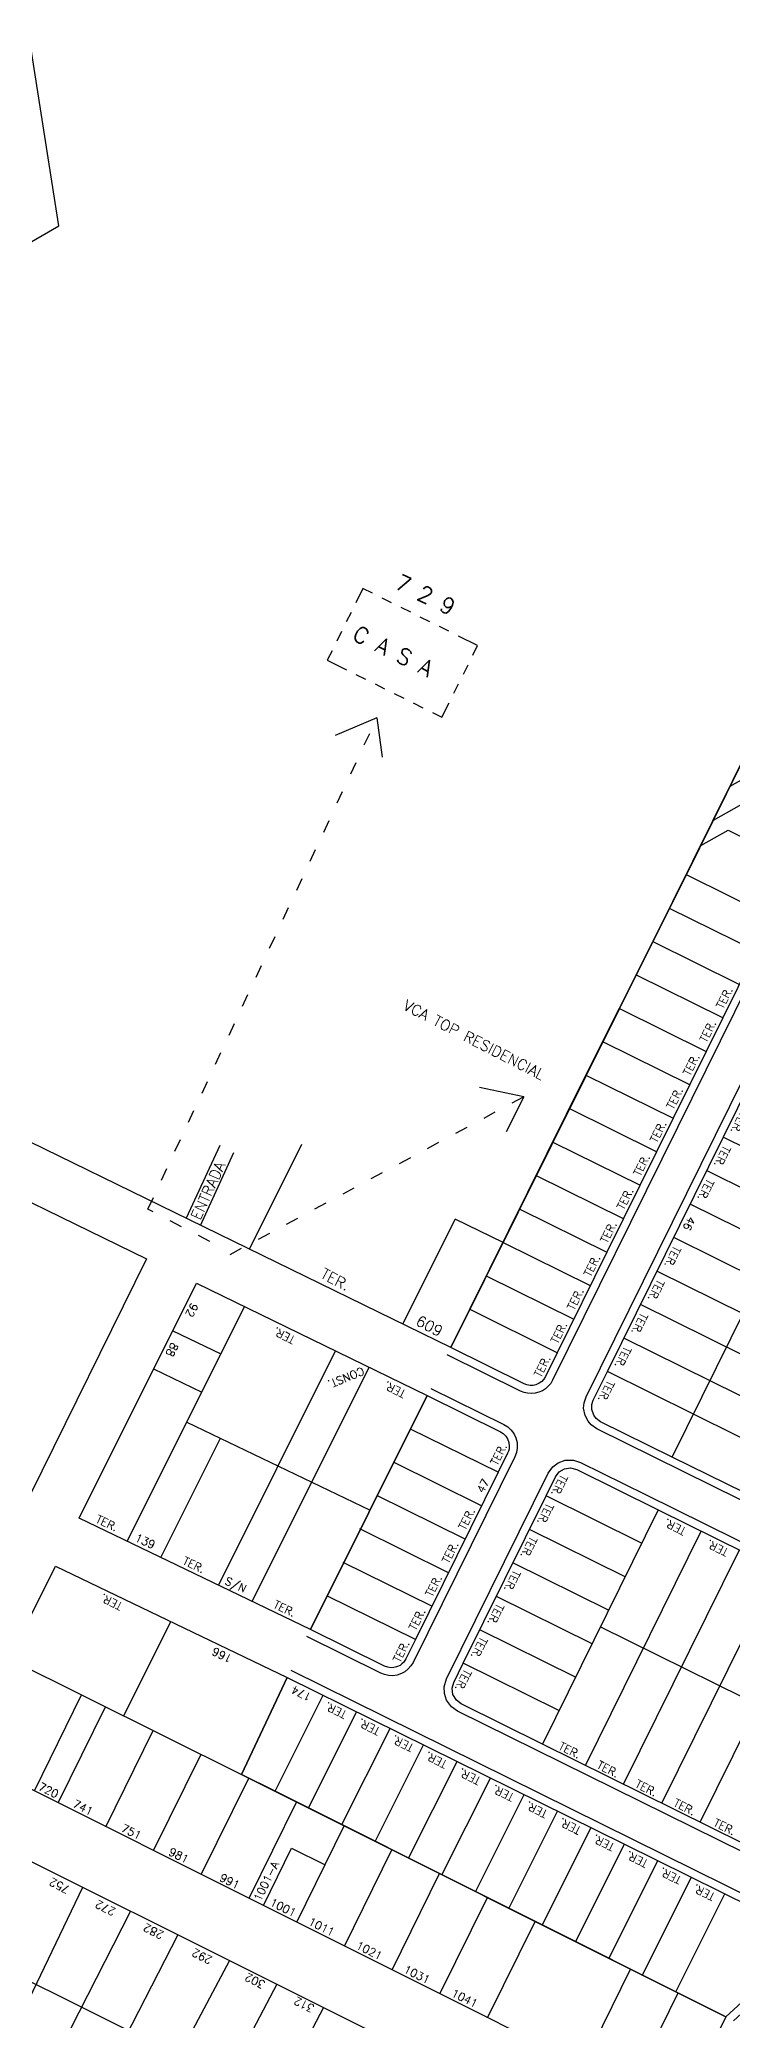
# Model space of a CAD drawing. Extents: x 714896 to 749292, y 8417558 to 8447149.
# Drawn here: x 741824 to 741953.8, y 8424591.9 to 8424963.1 of the extents above; entities that cross this region are included whole.
import ezdxf

# ---------------------------------------------------------------- set-up
doc = ezdxf.new("R2010")
doc.units = 0
doc.header["$MEASUREMENT"] = 0
doc.linetypes.add('ACAD_ISO03W100', pattern=[30, 12, -18])
for name, color, linetype in [('LOTE', 7, 'CONTINUOUS'), ('MEIO_FIO', 24, 'CONTINUOUS'), ('NUM-PORTA', 7, 'CONTINUOUS'), ('QUADRA', 6, 'CONTINUOUS'), ('TEXTO', 7, 'CONTINUOUS')]:
    doc.layers.add(name, color=color, linetype=linetype)
doc.styles.add('ROMANS', font='ROMANS.SHX', dxfattribs={"height": 1.5})

msp = doc.modelspace()

# ---------------------------------------------------------------- linework, layer by layer
at = {"layer": 'LOTE', "color": 7, "ltscale": 0.5}
for p, q in [((741884.57, 8424860.21, 536.84), (741883.23, 8424857.52, 536.84)), ((741886.36, 8424859.32, 536.84), (741884.57, 8424860.21, 536.84)), ((741889.94, 8424857.54, 536.84), (741888.15, 8424858.43, 536.84)), ((741893.52, 8424855.76, 536.84), (741891.73, 8424856.65, 536.84)), ((741882.34, 8424855.73, 536.84), (741881.45, 8424853.94, 536.84)), ((741897.11, 8424853.98, 536.84), (741895.32, 8424854.87, 536.84)), ((741900.69, 8424852.2, 536.84), (741898.9, 8424853.09, 536.84)), ((741880.56, 8424852.15, 536.84), (741879.67, 8424850.36, 536.84)), ((741906.06, 8424849.52, 536.84), (741902.48, 8424851.31, 536.84)), ((741905.17, 8424847.73, 536.84), (741906.06, 8424849.52, 536.84)), ((741878.78, 8424848.56, 536.84), (741877.89, 8424846.77, 536.84)), ((741877.89, 8424846.77, 536.84), (741881.48, 8424844.99, 536.84)), ((741903.39, 8424844.15, 536.84), (741904.28, 8424845.94, 536.84)), ((741883.27, 8424844.1, 536.84), (741885.06, 8424843.21, 536.84)), ((741886.85, 8424842.32, 536.84), (741888.64, 8424841.43, 536.84)), ((741901.61, 8424840.57, 536.84), (741902.5, 8424842.36, 536.84)), ((741890.43, 8424840.54, 536.84), (741892.22, 8424839.65, 536.84)), ((741894.01, 8424838.76, 536.84), (741895.8, 8424837.87, 536.84)), ((741899.39, 8424836.09, 536.84), (741900.72, 8424838.78, 536.84)), ((741897.59, 8424836.98, 536.84), (741899.39, 8424836.09, 536.84))]:
    msp.add_line(p, q, dxfattribs=at)
at = {"layer": 'LOTE', "color": 7}
for p, q in [((741840.39, 8424681.62), (741862.36, 8424725.67)), ((741848.91, 8424721.1), (741857.92, 8424716.77)), ((741857.52, 8424673.39), (741879.44, 8424717.34)), ((741845.34, 8424713.94), (741854.35, 8424709.61)), ((741863.83, 8424670.36), (741885.73, 8424714.28)), ((741846.7, 8424678.59), (741857.86, 8424700.96)), ((741851.55, 8424703.99), (741885.9, 8424687.49)), ((741839.73, 8424648.92, 536.84), (741848.55, 8424666.61, 536.84)), ((741822.98, 8424634.87, 536.84), (741831.84, 8424652.85, 536.84)), ((741827.46, 8424632.64, 536.84), (741836.32, 8424650.62, 536.84)), ((741836.4, 8424628.16, 536.84), (741845.27, 8424646.17, 536.84)), ((741845.34, 8424623.69, 536.84), (741854.22, 8424641.72, 536.84)), ((741854.28, 8424619.21, 536.84), (741863.17, 8424637.26, 536.84)), ((741863.23, 8424614.74, 536.84), (741872.12, 8424632.78, 536.84)), ((741872.17, 8424610.26, 536.84), (741881.06, 8424628.31, 536.84)), ((741865.91, 8424613.39, 536.84), (741871.21, 8424624.16)), ((741871.21, 8424624.16), (741877.47, 8424621.03)), ((741881.11, 8424605.79, 536.84), (741890, 8424623.83, 536.84)), ((741890.06, 8424601.31, 536.84), (741898.95, 8424619.36, 536.84)), ((741832.03, 8424616.79, 535.81), (741814.72, 8424580.81, 532.76)), ((741841, 8424612.31, 535.81), (741822.86, 8424576.73, 532.76)), ((741899, 8424596.84, 536.84), (741907.89, 8424614.88, 536.84)), ((741849.86, 8424607.89, 535.81), (741831.63, 8424572.33, 532.76)), ((741907.94, 8424592.36, 536.84), (741916.83, 8424610.41, 536.84)), ((741814.72, 8424602.89, 534.87), (741860.1, 8424580.32, 534.66)), ((741859.56, 8424603.05, 535.81), (741840.72, 8424567.77, 532.77)), ((741925.83, 8424583.41, 536.84), (741934.72, 8424601.46, 536.84)), ((741868.42, 8424598.63, 535.81), (741849.81, 8424563.22, 532.77)), ((741934.77, 8424578.94, 536.84), (741943.66, 8424596.99, 536.84)), ((741877.17, 8424594.26, 535.81), (741858.58, 8424558.82, 532.77))]:
    msp.add_line(p, q, dxfattribs=at)
at = {"layer": 'LOTE', "elevation": 536.84}
for points in [[(741953.42, 8424823.18), (741983.51, 8424840.05)], [(741942.56, 8424697.41), (742011.69, 8424837.26)], [(741950.26, 8424816.8), (741979.42, 8424833.24)], [(741947.91, 8424812.05), (741953.05, 8424814.93), (741966.2, 8424808.43), (741967.55, 8424807.77)], [(741961.33, 8424798.57), (741945.19, 8424806.55)], [(741942.09, 8424800.27), (741958.23, 8424792.29)], [(741955.12, 8424786.02), (741938.99, 8424794)], [(741952.02, 8424779.74), (741935.84, 8424787.75)], [(741932.69, 8424781.5), (741948.92, 8424773.47)], [(741945.82, 8424767.19), (741929.52, 8424775.25)], [(741926.36, 8424769.01), (741942.72, 8424760.92)], [(741939.61, 8424754.64), (741923.25, 8424762.73)], [(741920.16, 8424756.45), (741936.51, 8424748.37)], [(741984.39, 8424741.43), (741952.12, 8424757.38)], [(741933.41, 8424742.09), (741917.08, 8424750.17)], [(741949.02, 8424751.11), (741981.29, 8424735.15)], [(741914, 8424743.88), (741930.31, 8424735.82)], [(741978.19, 8424728.88), (741945.92, 8424744.83)], [(741927.2, 8424729.54), (741910.9, 8424737.61)], [(741975.09, 8424722.6), (741942.82, 8424738.56)], [(741907.78, 8424731.34), (741924.1, 8424723.27)], [(741939.71, 8424732.28), (741971.99, 8424716.33)], [(741921, 8424716.99), (741904.64, 8424725.08)], [(741968.88, 8424710.05), (741936.61, 8424726.01)], [(741933.51, 8424719.73), (741965.78, 8424703.78)], [(741962.68, 8424697.5), (741930.41, 8424713.46)], [(741909.92, 8424694.58), (741893.51, 8424702.69)], [(741906.82, 8424688.31), (741890.4, 8424696.42)], [(741903.72, 8424682.03), (741887.2, 8424690.2)], [(741936.81, 8424681.29), (741918.89, 8424690.15)], [(741939.92, 8424687.56), (741918.2, 8424643.64)], [(741900.61, 8424675.76), (741883.97, 8424683.98)], [(741933.71, 8424675.01), (741915.78, 8424683.88)], [(741926.27, 8424639.65), (741947.98, 8424683.57)], [(741933.44, 8424636.1), (741955.16, 8424680.03)], [(741897.51, 8424669.48), (741880.89, 8424677.7)], [(741930.61, 8424668.74), (741912.68, 8424677.6)], [(741940.61, 8424632.56), (741962.33, 8424676.48)], [(741894.41, 8424663.21), (741877.81, 8424671.42)], [(741927.51, 8424662.46), (741909.58, 8424671.33)], [(741947.78, 8424629.01), (741969.5, 8424672.94)], [(741924.41, 8424656.19), (741906.48, 8424665.05)], [(741966.71, 8424646.99), (741929.06, 8424665.6)], [(741921.3, 8424649.91), (741903.37, 8424658.78)], [(741868.12, 8424634.84), (741877.11, 8424652.79)], [(741874.4, 8424631.75), (741883.39, 8424649.69)], [(741880.64, 8424628.58), (741889.67, 8424646.59)], [(741886.88, 8424625.4), (741895.94, 8424643.49)], [(741893.12, 8424622.24), (741902.22, 8424640.38)], [(741899.38, 8424619.11), (741908.49, 8424637.28)], [(741905.64, 8424615.98), (741914.77, 8424634.18)], [(741911.9, 8424612.85), (741921.04, 8424631.08)], [(741918.16, 8424609.71), (741927.32, 8424627.98)], [(741924.42, 8424606.57), (741933.59, 8424624.87)], [(741930.67, 8424603.43), (741939.87, 8424621.77)], [(741936.93, 8424600.3), (741946.14, 8424618.67)], [(741943.22, 8424597.21), (741952.42, 8424615.57)]]:
    msp.add_lwpolyline(points, dxfattribs=at)
at = {"layer": 'LOTE', "color": 5, "linetype": 'ACAD_ISO03W100', "ltscale": 0.2, "elevation": 536.84}
for points in [[(741855.88, 8424737.83), (741844.27, 8424743.88), (741887.18, 8424835.95)], [(741859.7, 8424735.42), (741914.72, 8424764.97)]]:
    msp.add_lwpolyline(points, dxfattribs=at)
at = {"layer": 'LOTE', "color": 5, "ltscale": 0.5, "elevation": 536.84}
for points in [[(741887.18, 8424835.95), (741879.36, 8424832.67)], [(741887.18, 8424835.95), (741879.36, 8424832.67)], [(741887.18, 8424835.95), (741888.19, 8424828.63)], [(741887.18, 8424835.95), (741888.19, 8424828.63)], [(741914.72, 8424764.97), (741906.41, 8424766.69)], [(741914.72, 8424764.97), (741911.41, 8424758.37)]]:
    msp.add_lwpolyline(points, dxfattribs=at)
at = {"layer": 'LOTE', "color": 7, "elevation": 536.84}
for points in [[(741851.49, 8424742.28), (741857.79, 8424755.9)], [(741854.14, 8424740.86), (741860.36, 8424754.51)], [(741863.31, 8424736.38), (741873.11, 8424756.07)], [(741892.06, 8424722.33), (741901.86, 8424742.02)], [(741910.84, 8424737.63), (741901.86, 8424742.02)]]:
    msp.add_lwpolyline(points, dxfattribs=at)
at = {"layer": 'LOTE', "color": 7}
msp.add_lwpolyline([(741818.25, 8424659.61), (741861.83, 8424637.93)], dxfattribs=at)
at = {"layer": 'MEIO_FIO', "elevation": 536.84}
for points in [[(741955.34, 8424689.42), (741928.44, 8424702.72), (741927.32, 8424703.5), (741926.77, 8424704.14), (741926.2, 8424705.24), (741925.94, 8424706.57), (741926.02, 8424707.6), (741926.4, 8424708.74), (742015.26, 8424888.48)], [(741967.55, 8424807.77), (741943.54, 8424759.2), (741920.13, 8424711.85), (741919.76, 8424711.23), (741919.31, 8424710.69), (741918.77, 8424710.22), (741918.2, 8424709.86), (741917.55, 8424709.58), (741916.86, 8424709.41), (741916.17, 8424709.34), (741915.44, 8424709.39), (741914.8, 8424709.53), (741914.1, 8424709.81), (741900.39, 8424716.58)], [(741897.29, 8424710.31), (741911, 8424703.53), (741911.74, 8424703.07), (741912.32, 8424702.54), (741912.67, 8424702.11), (741912.98, 8424701.61), (741913.23, 8424701.06), (741913.45, 8424700.17), (741913.5, 8424699.54), (741913.48, 8424699.07), (741913.34, 8424698.29), (741913.04, 8424697.5), (741893.98, 8424658.96), (741893.58, 8424658.29), (741893.08, 8424657.72), (741892.42, 8424657.19), (741891.78, 8424656.84), (741890.99, 8424656.57), (741890.2, 8424656.46), (741889.37, 8424656.49), (741888.61, 8424656.66), (741887.95, 8424656.92), (741874.08, 8424663.78)], [(741970.87, 8424615.92), (741902.3, 8424649.83), (741901.19, 8424650.6), (741900.26, 8424651.86), (741899.86, 8424653.09), (741899.82, 8424654.39), (741900.26, 8424655.85), (741919.31, 8424694.4), (741920.15, 8424695.58), (741921.15, 8424696.33), (741922.49, 8424696.82), (741924.06, 8424696.85), (741925.34, 8424696.44), (741937.51, 8424690.43), (741993.92, 8424662.54)], [(741871.05, 8424657.47), (741964.3, 8424611.36), (741966.17, 8424609.85), (741967.06, 8424608.24), (741967.4, 8424606.3), (741966.9, 8424604.23), (741965.58, 8424602.38), (741954.04, 8424591.79)]]:
    msp.add_lwpolyline(points, dxfattribs=at)
at = {"layer": 'QUADRA', "elevation": 536.84}
for points in [[(741901.04, 8424717.94), (741767.73, 8424783.08), (741770.07, 8424788.35), (741772.41, 8424803.24), (741784.94, 8424903.52), (741827.57, 8424928.16), (741815.23, 8425006.75), (741804.5, 8425026.73), (741806.75, 8425034.64), (741869.42, 8425135.49), (741947.93, 8425088.91), (742036.43, 8425036.41), (742021.06, 8424978.2), (742018.36, 8424968.09), (742010.66, 8424939.28), (741979.76, 8424876.47), (741938.91, 8424794.03), (741901.04, 8424717.94)], [(741889.79, 8424657.96), (741889.22, 8424658.04), (741888.62, 8424658.26), (741874.73, 8424665.13), (741874.73, 8424665.13), (741896.63, 8424708.96), (741910.33, 8424702.19), (741910.83, 8424701.88), (741911.38, 8424701.33), (741911.69, 8424700.84), (741911.93, 8424700.17), (741912, 8424699.49), (741911.95, 8424698.91), (741911.85, 8424698.56), (741911.69, 8424698.17), (741909.92, 8424694.58), (741894.41, 8424663.21), (741892.64, 8424659.62), (741892.24, 8424659.01), (741891.87, 8424658.65), (741891.52, 8424658.39), (741890.88, 8424658.1), (741890.36, 8424657.98)], [(741952.6, 8424592.51), (741943.71, 8424574.46), (741809.32, 8424641.71), (741826.92, 8424677), (741870.4, 8424656.11), (741861.83, 8424637.93), (741952.6, 8424592.51)], [(741964.83, 8424609.11), (741965.63, 8424607.79), (741965.86, 8424606.24), (741965.45, 8424604.67), (741964.57, 8424603.49), (741964.57, 8424603.49), (741952.6, 8424592.51), (741868.12, 8424634.84), (741861.83, 8424637.93), (741870.4, 8424656.11), (741870.4, 8424656.11), (741933.59, 8424624.87), (741963.64, 8424610.02)]]:
    msp.add_lwpolyline(points, close=True, dxfattribs=at)
for points in [[(741966.2, 8424808.43), (741952.02, 8424779.74), (741930.31, 8424735.82), (741921, 8424716.99), (741918.78, 8424712.51), (741918.48, 8424712.03), (741918.1, 8424711.61), (741917.62, 8424711.26), (741916.98, 8424710.97), (741916.51, 8424710.87), (741915.92, 8424710.85), (741915.3, 8424710.95), (741914.77, 8424711.15), (741901.04, 8424717.94), (741926.36, 8424769.01), (741945.19, 8424806.55), (741970.45, 8424857.64)], [(741956, 8424690.77), (741942.56, 8424697.41), (741929.11, 8424704.06), (741928.3, 8424704.64), (741927.83, 8424705.26), (741927.46, 8424706.36), (741927.48, 8424707.26), (741927.75, 8424708.08), (741930.41, 8424713.46), (741973.84, 8424801.31)], [(741955.85, 8424625.02), (741918.2, 8424643.64), (741902.96, 8424651.17), (741902.08, 8424651.84), (741901.44, 8424652.91), (741901.3, 8424654.1), (741901.6, 8424655.19), (741903.37, 8424658.78), (741918.89, 8424690.15), (741920.66, 8424693.74), (741921.35, 8424694.64), (741922.34, 8424695.23), (741923.5, 8424695.4), (741924.68, 8424695.1), (741939.92, 8424687.56), (741977.57, 8424668.95)]]:
    msp.add_lwpolyline(points, dxfattribs=at)
at = {"layer": 'QUADRA'}
for points in [[(741731.15, 8424734.1), (741763.61, 8424773.81), (741844.02, 8424734.61), (741822.2, 8424690.36), (741731.15, 8424734.1)], [(741874.73, 8424665.13), (741831.38, 8424685.95), (741853.37, 8424730.05), (741896.63, 8424708.96), (741874.73, 8424665.13)]]:
    msp.add_lwpolyline(points, close=True, dxfattribs=at)
at = {"layer": 'QUADRA', "color": 6}
msp.add_lwpolyline([(741876.86, 8424594.42), (741805.78, 8424629.89), (741788.45, 8424594.06), (741860.84, 8424557.69), (741922.19, 8424526.66), (741939.98, 8424562.78), (741876.86, 8424594.42)], close=True, dxfattribs=at)

# ---------------------------------------------------------------- texts
at = {"layer": 'NUM-PORTA', "color": 7, "style": 'ROMANS'}
for s, height, rotation, p in [('7 2 9', 3, 333.5725, (741890.33, 8424860.35, 536.84)), ('720', 1.5, 333.5725, (741823.58, 8424635.16)), ('741', 1.5, 333.5725, (741830.04, 8424631.93)), ('751', 1.5, 333.5725, (741839.1, 8424627.4)), ('981', 1.5, 333.5725, (741847.99, 8424622.95)), ('991', 1.5, 333.5725, (741857.54, 8424618.12)), ('1001-A', 1.5, 63.5725, (741865.34, 8424614.04)), ('752', 1.517, 153.3856, (741829.76, 8424616.89)), ('272', 1.517, 153.3864, (741838.38, 8424612.72)), ('1001', 1.5, 333.5725, (741866.97, 8424613.49)), ('282', 1.517, 153.3862, (741847.4, 8424608.34)), ('1011', 1.5, 333.5725, (741874.18, 8424609.88)), ('292', 1.517, 153.392, (741856.5, 8424603.65)), ('1021', 1.5, 333.5725, (741883.12, 8424605.41)), ('302', 1.516, 153.3845, (741866.41, 8424599.07)), ('1031', 1.5, 333.5725, (741892.06, 8424600.93)), ('1041', 1.5, 333.5725, (741901, 8424596.46)), ('312', 1.516, 153.3825, (741875.62, 8424594.59))]:
    msp.add_text(s, height=height, rotation=rotation, dxfattribs=at).set_placement(p)
at = {"layer": 'NUM-PORTA', "style": 'ROMANS'}
for s, height, rotation, p in [('46', 1.5, 243.4116, (741945.64, 8424742.67, -272.47)), ('92', 1.5, 242.0629, (741852.44, 8424726.45)), ('609', 2, 332.0629, (741894.3, 8424722.32, 536.84)), ('88', 1.5, 242.0629, (741848.74, 8424719.03)), ('47', 1.5, 63.4116, (741907.17, 8424690.53, -272.47)), ('139', 1.5, 335.7143, (741841.69, 8424681.76)), ('S/N', 1.5, 335.7143, (741858.53, 8424673.67)), ('166', 1.5, 153.5725, (741860.21, 8424660.12, 536.84)), ('174', 1.5, 153.4116, (741875.09, 8424652.95, -272.47))]:
    msp.add_text(s, height=height, rotation=rotation, dxfattribs=at).set_placement(p)
at = {"layer": 'TEXTO', "style": 'ROMANS'}
for s, height, rotation, p in [('C A S A', 3, 333.5725, (741882.36, 8424850.72, 536.84)), ('VCA TOP RESIDENCIAL', 2, 332.7632, (741891.95, 8424781.43)), ('TER.', 1.5, 63.4116, (741952.05, 8424781.27, -272.47)), ('TER.', 1.5, 63.4116, (741948.95, 8424775, -272.47)), ('TER.', 1.5, 63.4116, (741945.84, 8424768.72, -272.47)), ('TER.', 1.5, 63.4116, (741942.74, 8424762.45, -272.47)), ('TER.', 1.5, 243.4116, (741955.32, 8424762.25, -272.47)), ('TER.', 1.5, 63.4116, (741939.64, 8424756.17, -272.47)), ('TER.', 1.5, 63.4116, (741936.54, 8424749.9, -272.47)), ('TER.', 1.5, 243.4116, (741952.22, 8424755.97, -272.47)), ('ENTRADA', 2, 65.5465, (741854.05, 8424741.69, 536.84)), ('TER.', 1.5, 243.4116, (741949.11, 8424749.7, -272.47)), ('TER.', 1.5, 63.4116, (741933.44, 8424743.62, -272.47)), ('TER.', 1.5, 63.4116, (741930.33, 8424737.35, -272.47)), ('TER.', 1.5, 63.4116, (741927.23, 8424731.07, -272.47)), ('TER.', 1.5, 243.4116, (741942.91, 8424737.15, -272.47)), ('TER.', 2, 332.0629, (741876.44, 8424731.17, 536.84)), ('TER.', 1.5, 243.4116, (741939.81, 8424730.87, -272.47)), ('TER.', 1.5, 63.4116, (741924.13, 8424724.8, -272.47)), ('TER.', 1.5, 243.4116, (741936.71, 8424724.6, -272.47)), ('TER.', 1.5, 153.0096, (741872.03, 8424719.91)), ('TER.', 1.5, 63.4116, (741921.03, 8424718.52, -272.47)), ('TER.', 1.5, 63.4116, (741917.91, 8424712.21, -272.47)), ('TER.', 1.5, 243.4116, (741933.6, 8424718.32, -272.47)), ('CONST.', 1.5, 201.9109, (741884.44, 8424714.35)), ('TER.', 1.5, 153.0096, (741892.77, 8424709.8)), ('TER.', 1.5, 243.4116, (741930.46, 8424711.96, -272.47)), ('TER.', 1.5, 63.4116, (741909.74, 8424695.72, -272.47)), ('TER.', 1.5, 243.4116, (741921.69, 8424694.31, 264.37)), ('TER.', 1.5, 334.8308, (741834.34, 8424685.27)), ('TER.', 1.5, 63.4116, (741903.75, 8424683.61, -272.47)), ('TER.', 1.5, 243.4116, (741919.05, 8424688.96, 264.37)), ('TER.', 1.5, 153.4116, (741945.28, 8424684.05, -272.47)), ('TER.', 1.5, 243.4116, (741915.95, 8424682.69, 264.37)), ('TER.', 1.5, 153.4116, (741953.23, 8424680.12, -272.47)), ('TER.', 1.5, 334.8308, (741850.63, 8424677.45)), ('TER.', 1.5, 63.4116, (741900.65, 8424677.33, -272.47)), ('TER.', 1.5, 63.4116, (741897.55, 8424671.06, -272.47)), ('TER.', 1.5, 243.4116, (741912.84, 8424676.41, 264.37)), ('TER.', 1.5, 153.5725, (741839.64, 8424670, 536.84)), ('TER.', 1.5, 334.8308, (741867.65, 8424669.27)), ('TER.', 1.5, 63.4116, (741894.45, 8424664.78, -272.47)), ('TER.', 1.5, 243.4116, (741909.74, 8424670.14, 264.37)), ('TER.', 1.5, 243.4116, (741906.64, 8424663.86, 264.37)), ('TER.', 1.5, 63.4116, (741891.48, 8424658.79, -272.47)), ('TER.', 1.5, 243.4116, (741903.65, 8424657.8, 264.37)), ('TER.', 1.5, 153.4116, (741881.69, 8424649.69, -272.47)), ('TER.', 1.5, 153.4116, (741887.96, 8424646.59, -272.47)), ('TER.', 1.5, 153.4116, (741894.24, 8424643.48, -272.47)), ('TER.', 1.5, 153.4116, (741900.51, 8424640.38, -272.47)), ('TER.', 1.5, 333.4116, (741921.11, 8424642.76, -272.47)), ('TER.', 1.5, 153.4116, (741906.79, 8424637.28, -272.47)), ('TER.', 1.5, 333.4116, (741928.28, 8424639.22, -272.47)), ('TER.', 1.5, 153.4116, (741913.06, 8424634.18, -272.47)), ('TER.', 1.5, 333.4116, (741935.45, 8424635.67, -272.47)), ('TER.', 1.5, 153.4116, (741919.34, 8424631.07, -272.47)), ('TER.', 1.5, 333.4116, (741942.63, 8424632.13, -272.47)), ('TER.', 1.5, 153.4116, (741925.61, 8424627.97, -272.47)), ('TER.', 1.5, 153.4116, (741931.89, 8424624.87, -272.47)), ('TER.', 1.5, 333.4116, (741950.14, 8424628.41, -272.47)), ('TER.', 1.5, 153.4116, (741938.16, 8424621.77, -272.47)), ('TER.', 1.5, 153.4116, (741944.44, 8424618.67, -272.47)), ('TER.', 1.5, 153.4116, (741950.71, 8424615.56, -272.47))]:
    msp.add_text(s, height=height, rotation=rotation, dxfattribs=at).set_placement(p)

doc.saveas('drawing.dxf')
